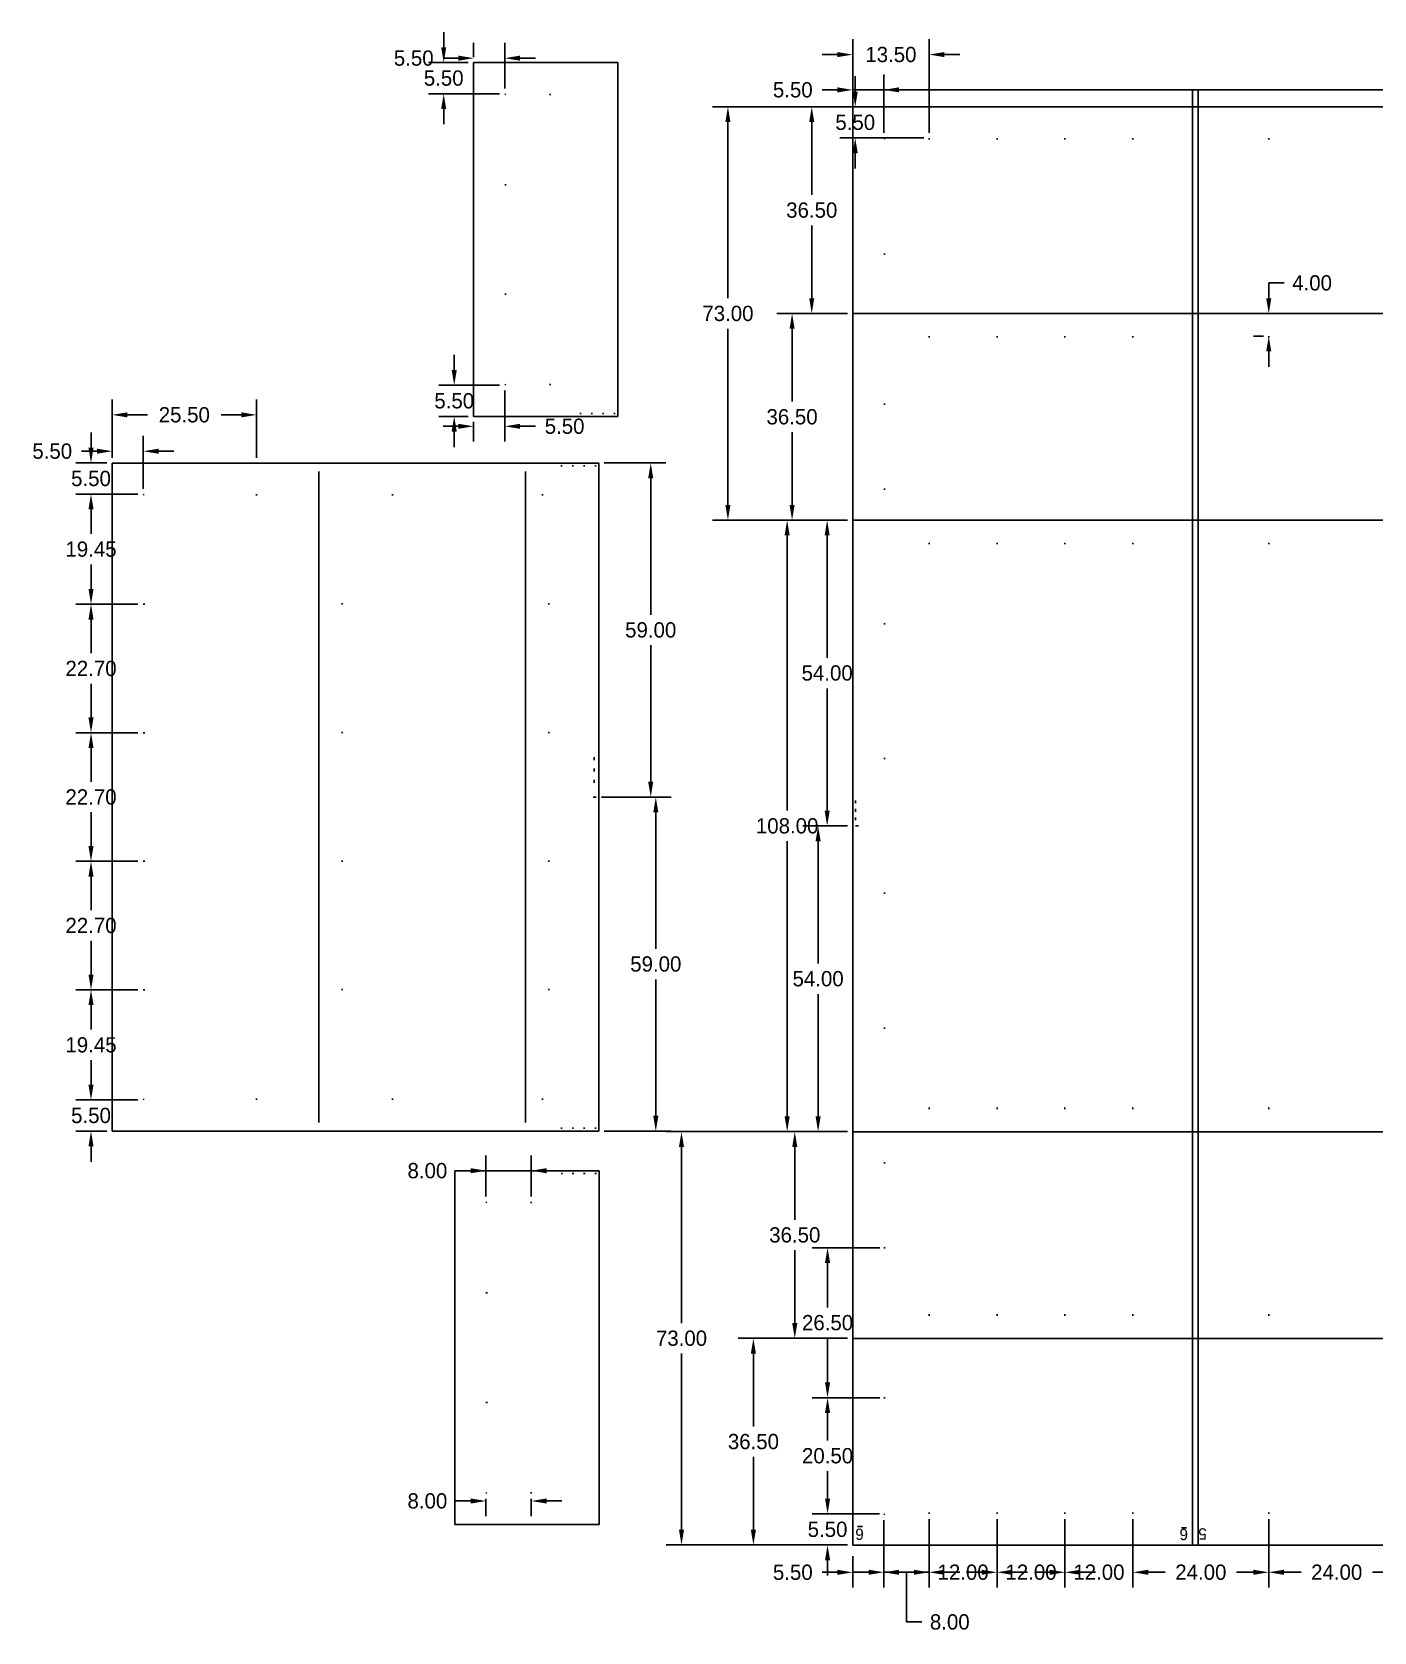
# Model space of a CAD drawing. Header units: millimetres. Extents: x 0 to 3072, y 0 to 988.
# Drawn here: x 43.2 to 280.2, y 405.2 to 687.8 of the extents above; entities that cross this region are included whole.
import ezdxf

# ---------------------------------------------------------------- set-up
doc = ezdxf.new("R2010")
doc.units = ezdxf.units.MM
for name, color, linetype in [('CUTME', 1, 'Continuous'), ('dim', 7, 'Continuous'), ('PEN1', 5, 'Continuous'), ('PEN2', 95, 'Continuous'), ('PENME', 3, 'Continuous'), ('TEXT', 7, 'Continuous')]:
    doc.layers.add(name, color=color, linetype=linetype)
doc.dimstyles.get("Standard").update_dxf_attribs({"dimtxt": 0.18, "dimasz": 0.18, "dimexe": 0.18, "dimexo": 0.0625, "dimgap": 0.09, "dimtad": 0, "dimtih": 1, "dimtoh": 1, "dimdec": 4, "dimzin": 0, "dimdsep": 46, "dimtxsty": 'Standard', "dimcen": 0.09, "dimadec": 0, "dimazin": 0, "dimtfac": 1, "dimtdec": 4, "dimtofl": 0, "dimtmove": 0, "dimatfit": 3, "dimfxl": 0, "dimtolj": 1, "dimtzin": 0, "dimarcsym": 0})

# ---------------------------------------------------------------- blocks, each defined once
blk = doc.blocks.new('*D463')
at = {"layer": 'Defpoints', "color": 0}
for p in [(193.64, 425.91), (201.64, 426.11), (193.64, 415.79)]:
    blk.add_point(p, dxfattribs=at)
at = {"layer": 'dim', "color": 0, "lineweight": -2}
for p, q in [((193.64, 424.97), (193.64, 413.09)), ((201.64, 425.17), (201.64, 413.09)), ((190.94, 415.79), (188.24, 415.79)), ((201.64, 415.79), (193.64, 415.79)), ((197.64, 415.79), (197.64, 407.01)), ((204.34, 415.79), (207.04, 415.79)), ((197.64, 407.01), (200.34, 407.01))]:
    blk.add_line(p, q, dxfattribs=at)
at = {"layer": 'dim', "color": 0}
for points in [[(190.94, 416.24), (190.94, 415.34), (193.64, 415.79)], [(204.34, 416.24), (204.34, 415.34), (201.64, 415.79)]]:
    blk.add_solid(points, dxfattribs=at)
at = {"layer": 'dim', "color": 0, "insert": (205.29, 407.01), "char_height": 2.7, "attachment_point": 5}
blk.add_mtext('\\A1;8.00', dxfattribs=at)
blk = doc.blocks.new('*D464')
at = {"layer": 'Defpoints', "color": 0}
for p in [(201.64, 426.11), (213.64, 426.11), (201.64, 415.79)]:
    blk.add_point(p, dxfattribs=at)
at = {"layer": 'dim', "color": 0, "lineweight": -2}
for p, q in [((201.64, 425.17), (201.64, 413.09)), ((213.64, 425.17), (213.64, 413.09)), ((198.94, 415.79), (196.24, 415.79)), ((216.34, 415.79), (219.04, 415.79))]:
    blk.add_line(p, q, dxfattribs=at)
at = {"layer": 'dim', "color": 0}
for points in [[(198.94, 416.24), (198.94, 415.34), (201.64, 415.79)], [(216.34, 416.24), (216.34, 415.34), (213.64, 415.79)]]:
    blk.add_solid(points, dxfattribs=at)
at = {"layer": 'dim', "color": 0, "insert": (207.64, 415.79), "char_height": 2.7, "attachment_point": 5}
blk.add_mtext('\\A1;12.00', dxfattribs=at)
blk = doc.blocks.new('*D465')
at = {"layer": 'Defpoints', "color": 0}
for p in [(213.64, 426.11), (225.64, 426.11), (213.64, 415.79)]:
    blk.add_point(p, dxfattribs=at)
at = {"layer": 'dim', "color": 0, "lineweight": -2}
for p, q in [((213.64, 425.17), (213.64, 413.09)), ((225.64, 425.17), (225.64, 413.09)), ((210.94, 415.79), (208.24, 415.79)), ((228.34, 415.79), (231.04, 415.79))]:
    blk.add_line(p, q, dxfattribs=at)
at = {"layer": 'dim', "color": 0}
for points in [[(210.94, 416.24), (210.94, 415.34), (213.64, 415.79)], [(228.34, 416.24), (228.34, 415.34), (225.64, 415.79)]]:
    blk.add_solid(points, dxfattribs=at)
at = {"layer": 'dim', "color": 0, "insert": (219.64, 415.79), "char_height": 2.7, "attachment_point": 5}
blk.add_mtext('\\A1;12.00', dxfattribs=at)
blk = doc.blocks.new('*D466')
at = {"layer": 'Defpoints', "color": 0}
for p in [(225.64, 426.11), (237.64, 426.11), (225.64, 415.79)]:
    blk.add_point(p, dxfattribs=at)
at = {"layer": 'dim', "color": 0, "lineweight": -2}
for p, q in [((225.64, 425.17), (225.64, 413.09)), ((237.64, 425.17), (237.64, 413.09)), ((222.94, 415.79), (220.24, 415.79)), ((240.34, 415.79), (243.04, 415.79))]:
    blk.add_line(p, q, dxfattribs=at)
at = {"layer": 'dim', "color": 0}
for points in [[(222.94, 416.24), (222.94, 415.34), (225.64, 415.79)], [(240.34, 416.24), (240.34, 415.34), (237.64, 415.79)]]:
    blk.add_solid(points, dxfattribs=at)
at = {"layer": 'dim', "color": 0, "insert": (231.64, 415.79), "char_height": 2.7, "attachment_point": 5}
blk.add_mtext('\\A1;12.00', dxfattribs=at)
blk = doc.blocks.new('*D467')
at = {"layer": 'Defpoints', "color": 0}
for p in [(237.64, 426.11), (261.64, 426.11), (237.64, 415.79)]:
    blk.add_point(p, dxfattribs=at)
at = {"layer": 'dim', "color": 0, "lineweight": -2}
for p, q in [((237.64, 425.17), (237.64, 413.09)), ((261.64, 425.17), (261.64, 413.09)), ((240.34, 415.79), (243.34, 415.79)), ((258.94, 415.79), (255.94, 415.79))]:
    blk.add_line(p, q, dxfattribs=at)
at = {"layer": 'dim', "color": 0}
for points in [[(240.34, 416.24), (240.34, 415.34), (237.64, 415.79)], [(258.94, 416.24), (258.94, 415.34), (261.64, 415.79)]]:
    blk.add_solid(points, dxfattribs=at)
at = {"layer": 'dim', "color": 0, "insert": (249.64, 415.79), "char_height": 2.7, "attachment_point": 5}
blk.add_mtext('\\A1;24.00', dxfattribs=at)
blk = doc.blocks.new('*D468')
at = {"layer": 'Defpoints', "color": 0}
for p in [(261.64, 426.11), (285.64, 426.11), (261.64, 415.79)]:
    blk.add_point(p, dxfattribs=at)
at = {"layer": 'dim', "color": 0, "lineweight": -2}
for p, q in [((261.64, 425.17), (261.64, 413.09)), ((285.64, 425.17), (285.64, 413.09)), ((264.34, 415.79), (267.34, 415.79)), ((282.94, 415.79), (279.94, 415.79))]:
    blk.add_line(p, q, dxfattribs=at)
at = {"layer": 'dim', "color": 0}
for points in [[(264.34, 416.24), (264.34, 415.34), (261.64, 415.79)], [(282.94, 416.24), (282.94, 415.34), (285.64, 415.79)]]:
    blk.add_solid(points, dxfattribs=at)
at = {"layer": 'dim', "color": 0, "insert": (273.64, 415.79), "char_height": 2.7, "attachment_point": 5}
blk.add_mtext('\\A1;24.00', dxfattribs=at)
blk = doc.blocks.new('*D459')
at = {"layer": 'Defpoints', "color": 0}
for p in [(82.82, 620.21), (57.32, 611.71), (82.82, 611.71)]:
    blk.add_point(p, dxfattribs=at)
at = {"layer": 'dim', "color": 0, "lineweight": -2}
for p, q in [((57.32, 612.64), (57.32, 622.91)), ((82.82, 612.64), (82.82, 622.91)), ((60.02, 620.21), (63.54, 620.21)), ((80.12, 620.21), (76.59, 620.21))]:
    blk.add_line(p, q, dxfattribs=at)
at = {"layer": 'dim', "color": 0}
for points in [[(60.02, 620.66), (60.02, 619.76), (57.32, 620.21)], [(80.12, 620.66), (80.12, 619.76), (82.82, 620.21)]]:
    blk.add_solid(points, dxfattribs=at)
at = {"layer": 'dim', "color": 0, "insert": (70.07, 620.21), "char_height": 2.7, "attachment_point": 5}
blk.add_mtext('\\A1;25.50', dxfattribs=at)
blk = doc.blocks.new('*D478')
at = {"layer": 'Defpoints', "color": 0}
for p in [(62.82, 499.21), (53.59, 493.71), (57.32, 493.71)]:
    blk.add_point(p, dxfattribs=at)
at = {"layer": 'dim', "color": 0, "lineweight": -2}
for p, q in [((53.59, 501.91), (53.59, 504.61)), ((61.88, 499.21), (50.89, 499.21)), ((56.38, 493.71), (50.89, 493.71)), ((53.59, 491.01), (53.59, 488.31))]:
    blk.add_line(p, q, dxfattribs=at)
at = {"layer": 'dim', "color": 0}
for points in [[(53.14, 501.91), (54.04, 501.91), (53.59, 499.21)], [(53.14, 491.01), (54.04, 491.01), (53.59, 493.71)]]:
    blk.add_solid(points, dxfattribs=at)
at = {"layer": 'dim', "color": 0, "insert": (53.59, 496.46), "char_height": 2.7, "attachment_point": 5}
blk.add_mtext('\\A1;5.50', dxfattribs=at)
blk = doc.blocks.new('*D479')
at = {"layer": 'Defpoints', "color": 0}
for p in [(62.82, 518.66), (53.59, 499.21), (62.82, 499.21)]:
    blk.add_point(p, dxfattribs=at)
at = {"layer": 'dim', "color": 0, "lineweight": -2}
for p, q in [((61.88, 518.66), (50.89, 518.66)), ((53.59, 515.96), (53.59, 511.63)), ((53.59, 501.91), (53.59, 506.23)), ((61.88, 499.21), (50.89, 499.21))]:
    blk.add_line(p, q, dxfattribs=at)
at = {"layer": 'dim', "color": 0}
for points in [[(53.14, 515.96), (54.04, 515.96), (53.59, 518.66)], [(53.14, 501.91), (54.04, 501.91), (53.59, 499.21)]]:
    blk.add_solid(points, dxfattribs=at)
at = {"layer": 'dim', "color": 0, "insert": (53.59, 508.93), "char_height": 2.7, "attachment_point": 5}
blk.add_mtext('\\A1;19.45', dxfattribs=at)
blk = doc.blocks.new('*D480')
at = {"layer": 'Defpoints', "color": 0}
for p in [(62.82, 541.36), (53.59, 518.66), (62.82, 518.66)]:
    blk.add_point(p, dxfattribs=at)
at = {"layer": 'dim', "color": 0, "lineweight": -2}
for p, q in [((61.88, 541.36), (50.89, 541.36)), ((53.59, 538.66), (53.59, 532.71)), ((53.59, 521.36), (53.59, 527.31)), ((61.88, 518.66), (50.89, 518.66))]:
    blk.add_line(p, q, dxfattribs=at)
at = {"layer": 'dim', "color": 0}
for points in [[(53.14, 538.66), (54.04, 538.66), (53.59, 541.36)], [(53.14, 521.36), (54.04, 521.36), (53.59, 518.66)]]:
    blk.add_solid(points, dxfattribs=at)
at = {"layer": 'dim', "color": 0, "insert": (53.59, 530.01), "char_height": 2.7, "attachment_point": 5}
blk.add_mtext('\\A1;22.70', dxfattribs=at)
blk = doc.blocks.new('*D481')
at = {"layer": 'Defpoints', "color": 0}
for p in [(62.82, 564.06), (53.59, 541.36), (62.82, 541.36)]:
    blk.add_point(p, dxfattribs=at)
at = {"layer": 'dim', "color": 0, "lineweight": -2}
for p, q in [((61.88, 564.06), (50.89, 564.06)), ((53.59, 561.36), (53.59, 555.41)), ((53.59, 544.06), (53.59, 550.01)), ((61.88, 541.36), (50.89, 541.36))]:
    blk.add_line(p, q, dxfattribs=at)
at = {"layer": 'dim', "color": 0}
for points in [[(53.14, 561.36), (54.04, 561.36), (53.59, 564.06)], [(53.14, 544.06), (54.04, 544.06), (53.59, 541.36)]]:
    blk.add_solid(points, dxfattribs=at)
at = {"layer": 'dim', "color": 0, "insert": (53.59, 552.71), "char_height": 2.7, "attachment_point": 5}
blk.add_mtext('\\A1;22.70', dxfattribs=at)
blk = doc.blocks.new('*D482')
at = {"layer": 'Defpoints', "color": 0}
for p in [(62.82, 586.76), (53.59, 564.06), (62.82, 564.06)]:
    blk.add_point(p, dxfattribs=at)
at = {"layer": 'dim', "color": 0, "lineweight": -2}
for p, q in [((61.88, 586.76), (50.89, 586.76)), ((53.59, 584.06), (53.59, 578.11)), ((53.59, 566.76), (53.59, 572.71)), ((61.88, 564.06), (50.89, 564.06))]:
    blk.add_line(p, q, dxfattribs=at)
at = {"layer": 'dim', "color": 0}
for points in [[(53.14, 584.06), (54.04, 584.06), (53.59, 586.76)], [(53.14, 566.76), (54.04, 566.76), (53.59, 564.06)]]:
    blk.add_solid(points, dxfattribs=at)
at = {"layer": 'dim', "color": 0, "insert": (53.59, 575.41), "char_height": 2.7, "attachment_point": 5}
blk.add_mtext('\\A1;22.70', dxfattribs=at)
blk = doc.blocks.new('*D483')
at = {"layer": 'Defpoints', "color": 0}
for p in [(62.82, 606.21), (53.59, 586.76), (62.82, 586.76)]:
    blk.add_point(p, dxfattribs=at)
at = {"layer": 'dim', "color": 0, "lineweight": -2}
for p, q in [((61.88, 606.21), (50.89, 606.21)), ((53.59, 603.51), (53.59, 599.18)), ((53.59, 589.46), (53.59, 593.78)), ((61.88, 586.76), (50.89, 586.76))]:
    blk.add_line(p, q, dxfattribs=at)
at = {"layer": 'dim', "color": 0}
for points in [[(53.14, 603.51), (54.04, 603.51), (53.59, 606.21)], [(53.14, 589.46), (54.04, 589.46), (53.59, 586.76)]]:
    blk.add_solid(points, dxfattribs=at)
at = {"layer": 'dim', "color": 0, "insert": (53.59, 596.48), "char_height": 2.7, "attachment_point": 5}
blk.add_mtext('\\A1;19.45', dxfattribs=at)
blk = doc.blocks.new('*D484')
at = {"layer": 'Defpoints', "color": 0}
for p in [(53.59, 611.71), (57.32, 611.71), (62.82, 606.21)]:
    blk.add_point(p, dxfattribs=at)
at = {"layer": 'dim', "color": 0, "lineweight": -2}
for p, q in [((53.59, 614.41), (53.59, 617.11)), ((56.38, 611.71), (50.89, 611.71)), ((61.88, 606.21), (50.89, 606.21)), ((53.59, 603.51), (53.59, 600.81))]:
    blk.add_line(p, q, dxfattribs=at)
at = {"layer": 'dim', "color": 0}
for points in [[(53.14, 614.41), (54.04, 614.41), (53.59, 611.71)], [(53.14, 603.51), (54.04, 603.51), (53.59, 606.21)]]:
    blk.add_solid(points, dxfattribs=at)
at = {"layer": 'dim', "color": 0, "insert": (53.59, 608.96), "char_height": 2.7, "attachment_point": 5}
blk.add_mtext('\\A1;5.50', dxfattribs=at)
blk = doc.blocks.new('*D485')
at = {"layer": 'Defpoints', "color": 0}
for p in [(62.82, 613.79), (57.32, 611.71), (62.82, 606.21)]:
    blk.add_point(p, dxfattribs=at)
at = {"layer": 'dim', "color": 0, "lineweight": -2}
for p, q in [((57.32, 612.64), (57.32, 616.49)), ((62.82, 607.15), (62.82, 616.49)), ((54.62, 613.79), (51.92, 613.79)), ((65.52, 613.79), (68.22, 613.79))]:
    blk.add_line(p, q, dxfattribs=at)
at = {"layer": 'dim', "color": 0}
for points in [[(54.62, 614.24), (54.62, 613.34), (57.32, 613.79)], [(65.52, 614.24), (65.52, 613.34), (62.82, 613.79)]]:
    blk.add_solid(points, dxfattribs=at)
at = {"layer": 'dim', "color": 0, "insert": (46.74, 613.79), "char_height": 2.7, "attachment_point": 5}
blk.add_mtext('\\A1;5.50', dxfattribs=at)
blk = doc.blocks.new('*D486')
at = {"layer": 'Defpoints', "color": 0}
for p in [(193.64, 425.91), (188.14, 419.58), (188.14, 415.78)]:
    blk.add_point(p, dxfattribs=at)
at = {"layer": 'dim', "color": 0, "lineweight": -2}
for p, q in [((193.64, 424.97), (193.64, 413.08)), ((188.14, 418.64), (188.14, 413.08)), ((185.44, 415.78), (182.74, 415.78)), ((196.34, 415.78), (199.04, 415.78))]:
    blk.add_line(p, q, dxfattribs=at)
at = {"layer": 'dim', "color": 0}
for points in [[(185.44, 416.23), (185.44, 415.33), (188.14, 415.78)], [(196.34, 416.23), (196.34, 415.33), (193.64, 415.78)]]:
    blk.add_solid(points, dxfattribs=at)
at = {"layer": 'dim', "color": 0, "insert": (177.56, 415.78), "char_height": 2.7, "attachment_point": 5}
blk.add_mtext('\\A1;5.50', dxfattribs=at)
blk = doc.blocks.new('*D487')
at = {"layer": 'Defpoints', "color": 0}
for p in [(193.84, 426.11), (183.7, 420.61), (188.14, 420.61)]:
    blk.add_point(p, dxfattribs=at)
at = {"layer": 'dim', "color": 0, "lineweight": -2}
for p, q in [((183.7, 428.81), (183.7, 431.51)), ((192.9, 426.11), (181, 426.11)), ((187.2, 420.61), (181, 420.61)), ((183.7, 417.91), (183.7, 415.21))]:
    blk.add_line(p, q, dxfattribs=at)
at = {"layer": 'dim', "color": 0}
for points in [[(183.25, 428.81), (184.15, 428.81), (183.7, 426.11)], [(183.25, 417.91), (184.15, 417.91), (183.7, 420.61)]]:
    blk.add_solid(points, dxfattribs=at)
at = {"layer": 'dim', "color": 0, "insert": (183.7, 423.36), "char_height": 2.7, "attachment_point": 5}
blk.add_mtext('\\A1;5.50', dxfattribs=at)
blk = doc.blocks.new('*D488')
at = {"layer": 'Defpoints', "color": 0}
for p in [(193.89, 446.61), (183.7, 426.11), (193.84, 426.11)]:
    blk.add_point(p, dxfattribs=at)
at = {"layer": 'dim', "color": 0, "lineweight": -2}
for p, q in [((192.95, 446.61), (181, 446.61)), ((183.7, 443.91), (183.7, 439.06)), ((183.7, 428.81), (183.7, 433.66)), ((192.9, 426.11), (181, 426.11))]:
    blk.add_line(p, q, dxfattribs=at)
at = {"layer": 'dim', "color": 0}
for points in [[(183.25, 443.91), (184.15, 443.91), (183.7, 446.61)], [(183.25, 428.81), (184.15, 428.81), (183.7, 426.11)]]:
    blk.add_solid(points, dxfattribs=at)
at = {"layer": 'dim', "color": 0, "insert": (183.7, 436.36), "char_height": 2.7, "attachment_point": 5}
blk.add_mtext('\\A1;20.50', dxfattribs=at)
blk = doc.blocks.new('*D489')
at = {"layer": 'Defpoints', "color": 0}
for p in [(193.89, 473.11), (183.7, 446.61), (193.89, 446.61)]:
    blk.add_point(p, dxfattribs=at)
at = {"layer": 'dim', "color": 0, "lineweight": -2}
for p, q in [((192.95, 473.11), (181, 473.11)), ((183.7, 470.41), (183.7, 462.56)), ((183.7, 449.31), (183.7, 457.16)), ((192.95, 446.61), (181, 446.61))]:
    blk.add_line(p, q, dxfattribs=at)
at = {"layer": 'dim', "color": 0}
for points in [[(183.25, 470.41), (184.15, 470.41), (183.7, 473.11)], [(183.25, 449.31), (184.15, 449.31), (183.7, 446.61)]]:
    blk.add_solid(points, dxfattribs=at)
at = {"layer": 'dim', "color": 0, "insert": (183.7, 459.86), "char_height": 2.7, "attachment_point": 5}
blk.add_mtext('\\A1;26.50', dxfattribs=at)
blk = doc.blocks.new('*D490')
at = {"layer": 'Defpoints', "color": 0}
for p in [(188.14, 638.11), (177.43, 601.61), (188.14, 601.61)]:
    blk.add_point(p, dxfattribs=at)
at = {"layer": 'dim', "color": 0, "lineweight": -2}
for p, q in [((187.2, 638.11), (174.73, 638.11)), ((177.43, 635.41), (177.43, 622.56)), ((177.43, 604.31), (177.43, 617.16)), ((187.2, 601.61), (174.73, 601.61))]:
    blk.add_line(p, q, dxfattribs=at)
at = {"layer": 'dim', "color": 0}
for points in [[(176.98, 635.41), (177.88, 635.41), (177.43, 638.11)], [(176.98, 604.31), (177.88, 604.31), (177.43, 601.61)]]:
    blk.add_solid(points, dxfattribs=at)
at = {"layer": 'dim', "color": 0, "insert": (177.43, 619.86), "char_height": 2.7, "attachment_point": 5}
blk.add_mtext('\\A1;36.50', dxfattribs=at)
blk = doc.blocks.new('*D491')
at = {"layer": 'Defpoints', "color": 0}
for p in [(188.14, 601.61), (176.56, 493.61), (188.14, 493.61)]:
    blk.add_point(p, dxfattribs=at)
at = {"layer": 'dim', "color": 0, "lineweight": -2}
for p, q in [((187.2, 601.61), (173.86, 601.61)), ((176.56, 598.91), (176.56, 550.31)), ((176.56, 496.31), (176.56, 544.91)), ((187.2, 493.61), (173.86, 493.61))]:
    blk.add_line(p, q, dxfattribs=at)
at = {"layer": 'dim', "color": 0}
for points in [[(176.11, 598.91), (177.01, 598.91), (176.56, 601.61)], [(176.11, 496.31), (177.01, 496.31), (176.56, 493.61)]]:
    blk.add_solid(points, dxfattribs=at)
at = {"layer": 'dim', "color": 0, "insert": (176.56, 547.61), "char_height": 2.7, "attachment_point": 5}
blk.add_mtext('\\A1;108.00', dxfattribs=at)
blk = doc.blocks.new('*D492')
at = {"layer": 'Defpoints', "color": 0}
for p in [(188.14, 493.61), (177.91, 457.11), (188.14, 457.11)]:
    blk.add_point(p, dxfattribs=at)
at = {"layer": 'dim', "color": 0, "lineweight": -2}
for p, q in [((187.2, 493.61), (175.21, 493.61)), ((177.91, 490.91), (177.91, 478.06)), ((177.91, 459.81), (177.91, 472.66)), ((187.2, 457.11), (175.21, 457.11))]:
    blk.add_line(p, q, dxfattribs=at)
at = {"layer": 'dim', "color": 0}
for points in [[(177.46, 490.91), (178.36, 490.91), (177.91, 493.61)], [(177.46, 459.81), (178.36, 459.81), (177.91, 457.11)]]:
    blk.add_solid(points, dxfattribs=at)
at = {"layer": 'dim', "color": 0, "insert": (177.91, 475.36), "char_height": 2.7, "attachment_point": 5}
blk.add_mtext('\\A1;36.50', dxfattribs=at)
blk = doc.blocks.new('*D493')
at = {"layer": 'Defpoints', "color": 0}
for p in [(180.91, 674.61), (188.14, 674.61), (188.14, 638.11)]:
    blk.add_point(p, dxfattribs=at)
at = {"layer": 'dim', "color": 0, "lineweight": -2}
for p, q in [((187.2, 674.61), (178.21, 674.61)), ((180.91, 671.91), (180.91, 659.06)), ((180.91, 640.81), (180.91, 653.66)), ((187.2, 638.11), (178.21, 638.11))]:
    blk.add_line(p, q, dxfattribs=at)
at = {"layer": 'dim', "color": 0}
for points in [[(180.46, 671.91), (181.36, 671.91), (180.91, 674.61)], [(180.46, 640.81), (181.36, 640.81), (180.91, 638.11)]]:
    blk.add_solid(points, dxfattribs=at)
at = {"layer": 'dim', "color": 0, "insert": (180.91, 656.36), "char_height": 2.7, "attachment_point": 5}
blk.add_mtext('\\A1;36.50', dxfattribs=at)
blk = doc.blocks.new('*D494')
at = {"layer": 'Defpoints', "color": 0}
for p in [(170.6, 457.11), (187.2, 457.11), (188.14, 420.61)]:
    blk.add_point(p, dxfattribs=at)
at = {"layer": 'dim', "color": 0, "lineweight": -2}
for p, q in [((186.26, 457.11), (167.9, 457.11)), ((170.6, 454.41), (170.6, 441.56)), ((170.6, 423.31), (170.6, 436.16)), ((187.2, 420.61), (167.9, 420.61))]:
    blk.add_line(p, q, dxfattribs=at)
at = {"layer": 'dim', "color": 0}
for points in [[(170.15, 454.41), (171.05, 454.41), (170.6, 457.11)], [(170.15, 423.31), (171.05, 423.31), (170.6, 420.61)]]:
    blk.add_solid(points, dxfattribs=at)
at = {"layer": 'dim', "color": 0, "insert": (170.6, 438.86), "char_height": 2.7, "attachment_point": 5}
blk.add_mtext('\\A1;36.50', dxfattribs=at)
blk = doc.blocks.new('*D495')
at = {"layer": 'Defpoints', "color": 0}
for p in [(166.1, 674.61), (188.14, 674.61), (188.14, 601.61)]:
    blk.add_point(p, dxfattribs=at)
at = {"layer": 'dim', "color": 0, "lineweight": -2}
for p, q in [((187.2, 674.61), (163.4, 674.61)), ((166.1, 671.91), (166.1, 640.81)), ((166.1, 604.31), (166.1, 635.41)), ((187.2, 601.61), (163.4, 601.61))]:
    blk.add_line(p, q, dxfattribs=at)
at = {"layer": 'dim', "color": 0}
for points in [[(165.65, 671.91), (166.55, 671.91), (166.1, 674.61)], [(165.65, 604.31), (166.55, 604.31), (166.1, 601.61)]]:
    blk.add_solid(points, dxfattribs=at)
at = {"layer": 'dim', "color": 0, "insert": (166.1, 638.11), "char_height": 2.7, "attachment_point": 5}
blk.add_mtext('\\A1;73.00', dxfattribs=at)
blk = doc.blocks.new('*D460')
at = {"layer": 'Defpoints', "color": 0}
for p in [(188.14, 493.61), (157.9, 420.61), (187.2, 420.61)]:
    blk.add_point(p, dxfattribs=at)
at = {"layer": 'dim', "color": 0, "lineweight": -2}
for p, q in [((187.2, 493.61), (155.2, 493.61)), ((157.9, 490.91), (157.9, 459.81)), ((157.9, 423.31), (157.9, 454.41)), ((186.26, 420.61), (155.2, 420.61))]:
    blk.add_line(p, q, dxfattribs=at)
at = {"layer": 'dim', "color": 0}
for points in [[(157.45, 490.91), (158.35, 490.91), (157.9, 493.61)], [(157.45, 423.31), (158.35, 423.31), (157.9, 420.61)]]:
    blk.add_solid(points, dxfattribs=at)
at = {"layer": 'dim', "color": 0, "insert": (157.9, 457.11), "char_height": 2.7, "attachment_point": 5}
blk.add_mtext('\\A1;73.00', dxfattribs=at)
blk = doc.blocks.new('*D496')
at = {"layer": 'Defpoints', "color": 0}
for p in [(188.14, 677.61), (188.14, 669.11), (193.64, 669.11)]:
    blk.add_point(p, dxfattribs=at)
at = {"layer": 'dim', "color": 0, "lineweight": -2}
for p, q in [((188.14, 670.04), (188.14, 680.31)), ((193.64, 670.04), (193.64, 680.31)), ((185.44, 677.61), (182.74, 677.61)), ((196.34, 677.61), (199.04, 677.61))]:
    blk.add_line(p, q, dxfattribs=at)
at = {"layer": 'dim', "color": 0}
for points in [[(185.44, 678.06), (185.44, 677.16), (188.14, 677.61)], [(196.34, 678.06), (196.34, 677.16), (193.64, 677.61)]]:
    blk.add_solid(points, dxfattribs=at)
at = {"layer": 'dim', "color": 0, "insert": (177.56, 677.61), "char_height": 2.7, "attachment_point": 5}
blk.add_mtext('\\A1;5.50', dxfattribs=at)
blk = doc.blocks.new('*D497')
at = {"layer": 'Defpoints', "color": 0}
for p in [(183.63, 601.61), (188.14, 601.61), (188.14, 547.61)]:
    blk.add_point(p, dxfattribs=at)
at = {"layer": 'dim', "color": 0, "lineweight": -2}
for p, q in [((187.2, 601.61), (180.93, 601.61)), ((183.63, 598.91), (183.63, 577.31)), ((183.63, 550.31), (183.63, 571.91)), ((187.2, 547.61), (180.93, 547.61))]:
    blk.add_line(p, q, dxfattribs=at)
at = {"layer": 'dim', "color": 0}
for points in [[(183.18, 598.91), (184.08, 598.91), (183.63, 601.61)], [(183.18, 550.31), (184.08, 550.31), (183.63, 547.61)]]:
    blk.add_solid(points, dxfattribs=at)
at = {"layer": 'dim', "color": 0, "insert": (183.63, 574.61), "char_height": 2.7, "attachment_point": 5}
blk.add_mtext('\\A1;54.00', dxfattribs=at)
blk = doc.blocks.new('*D498')
at = {"layer": 'Defpoints', "color": 0}
for p in [(188.14, 547.61), (182.03, 493.61), (188.14, 493.61)]:
    blk.add_point(p, dxfattribs=at)
at = {"layer": 'dim', "color": 0, "lineweight": -2}
for p, q in [((187.2, 547.61), (179.33, 547.61)), ((182.03, 544.91), (182.03, 523.31)), ((182.03, 496.31), (182.03, 517.91)), ((187.2, 493.61), (179.33, 493.61))]:
    blk.add_line(p, q, dxfattribs=at)
at = {"layer": 'dim', "color": 0}
for points in [[(181.58, 544.91), (182.48, 544.91), (182.03, 547.61)], [(181.58, 496.31), (182.48, 496.31), (182.03, 493.61)]]:
    blk.add_solid(points, dxfattribs=at)
at = {"layer": 'dim', "color": 0, "insert": (182.03, 520.61), "char_height": 2.7, "attachment_point": 5}
blk.add_mtext('\\A1;54.00', dxfattribs=at)
blk = doc.blocks.new('*D499')
at = {"layer": 'Defpoints', "color": 0}
for p in [(143.32, 611.71), (152.46, 611.71), (142.82, 552.71)]:
    blk.add_point(p, dxfattribs=at)
at = {"layer": 'dim', "color": 0, "lineweight": -2}
for p, q in [((144.26, 611.71), (155.16, 611.71)), ((152.46, 609.01), (152.46, 584.91)), ((152.46, 555.41), (152.46, 579.51)), ((143.76, 552.71), (155.16, 552.71))]:
    blk.add_line(p, q, dxfattribs=at)
at = {"layer": 'dim', "color": 0}
for points in [[(152.01, 609.01), (152.91, 609.01), (152.46, 611.71)], [(152.01, 555.41), (152.91, 555.41), (152.46, 552.71)]]:
    blk.add_solid(points, dxfattribs=at)
at = {"layer": 'dim', "color": 0, "insert": (152.46, 582.21), "char_height": 2.7, "attachment_point": 5}
blk.add_mtext('\\A1;59.00', dxfattribs=at)
blk = doc.blocks.new('*D500')
at = {"layer": 'Defpoints', "color": 0}
for p in [(142.82, 552.71), (143.32, 493.71), (153.36, 493.71)]:
    blk.add_point(p, dxfattribs=at)
at = {"layer": 'dim', "color": 0, "lineweight": -2}
for p, q in [((143.76, 552.71), (156.06, 552.71)), ((153.36, 550.01), (153.36, 525.91)), ((153.36, 496.41), (153.36, 520.51)), ((144.26, 493.71), (156.06, 493.71))]:
    blk.add_line(p, q, dxfattribs=at)
at = {"layer": 'dim', "color": 0}
for points in [[(152.91, 550.01), (153.81, 550.01), (153.36, 552.71)], [(152.91, 496.41), (153.81, 496.41), (153.36, 493.71)]]:
    blk.add_solid(points, dxfattribs=at)
at = {"layer": 'dim', "color": 0, "insert": (153.36, 523.21), "char_height": 2.7, "attachment_point": 5}
blk.add_mtext('\\A1;59.00', dxfattribs=at)
blk = doc.blocks.new('*D501')
at = {"layer": 'Defpoints', "color": 0}
for p in [(188.59, 674.61), (201.64, 674.61), (201.64, 669.11)]:
    blk.add_point(p, dxfattribs=at)
at = {"layer": 'dim', "color": 0, "lineweight": -2}
for p, q in [((188.59, 677.31), (188.59, 680.01)), ((200.7, 674.61), (185.89, 674.61)), ((200.7, 669.11), (185.89, 669.11)), ((188.59, 666.41), (188.59, 663.71))]:
    blk.add_line(p, q, dxfattribs=at)
at = {"layer": 'dim', "color": 0}
for points in [[(188.14, 677.31), (189.04, 677.31), (188.59, 674.61)], [(188.14, 666.41), (189.04, 666.41), (188.59, 669.11)]]:
    blk.add_solid(points, dxfattribs=at)
at = {"layer": 'dim', "color": 0, "insert": (188.59, 671.86), "char_height": 2.7, "attachment_point": 5}
blk.add_mtext('\\A1;5.50', dxfattribs=at)
blk = doc.blocks.new('*D502')
at = {"layer": 'Defpoints', "color": 0}
for p in [(261.64, 638.11), (261.64, 638.11), (261.64, 634.11)]:
    blk.add_point(p, dxfattribs=at)
at = {"layer": 'dim', "color": 0, "lineweight": -2}
for p, q in [((261.64, 640.81), (261.64, 643.51)), ((261.64, 643.51), (264.34, 643.51)), ((260.7, 638.11), (258.94, 638.11)), ((260.7, 634.11), (258.94, 634.11)), ((261.64, 631.41), (261.64, 628.71))]:
    blk.add_line(p, q, dxfattribs=at)
at = {"layer": 'dim', "color": 0}
for points in [[(261.19, 640.81), (262.09, 640.81), (261.64, 638.11)], [(261.19, 631.41), (262.09, 631.41), (261.64, 634.11)]]:
    blk.add_solid(points, dxfattribs=at)
at = {"layer": 'dim', "color": 0, "insert": (269.29, 643.51), "char_height": 2.7, "attachment_point": 5}
blk.add_mtext('\\A1;4.00', dxfattribs=at)
blk = doc.blocks.new('*D504')
at = {"layer": 'Defpoints', "color": 0}
for p in [(201.64, 683.84), (188.14, 674.61), (201.64, 669.11)]:
    blk.add_point(p, dxfattribs=at)
at = {"layer": 'dim', "color": 0, "lineweight": -2}
for p, q in [((188.14, 675.54), (188.14, 686.54)), ((201.64, 670.04), (201.64, 686.54)), ((185.44, 683.84), (182.74, 683.84)), ((204.34, 683.84), (207.04, 683.84))]:
    blk.add_line(p, q, dxfattribs=at)
at = {"layer": 'dim', "color": 0}
for points in [[(185.44, 684.29), (185.44, 683.39), (188.14, 683.84)], [(204.34, 684.29), (204.34, 683.39), (201.64, 683.84)]]:
    blk.add_solid(points, dxfattribs=at)
at = {"layer": 'dim', "color": 0, "insert": (194.89, 683.84), "char_height": 2.7, "attachment_point": 5}
blk.add_mtext('\\A1;13.50', dxfattribs=at)
blk = doc.blocks.new('*D506')
at = {"layer": 'Defpoints', "color": 0}
for p in [(121.18, 683.21), (121.18, 682.43), (126.68, 676.93)]:
    blk.add_point(p, dxfattribs=at)
at = {"layer": 'dim', "color": 0, "lineweight": -2}
for p, q in [((121.18, 683.37), (121.18, 685.91)), ((126.68, 677.87), (126.68, 685.91)), ((118.48, 683.21), (115.78, 683.21)), ((129.38, 683.21), (132.08, 683.21))]:
    blk.add_line(p, q, dxfattribs=at)
at = {"layer": 'dim', "color": 0}
for points in [[(118.48, 683.66), (118.48, 682.76), (121.18, 683.21)], [(129.38, 683.66), (129.38, 682.76), (126.68, 683.21)]]:
    blk.add_solid(points, dxfattribs=at)
at = {"layer": 'dim', "color": 0, "insert": (110.6, 683.21), "char_height": 2.7, "attachment_point": 5}
blk.add_mtext('\\A1;5.50', dxfattribs=at)
blk = doc.blocks.new('*D507')
at = {"layer": 'Defpoints', "color": 0}
for p in [(115.89, 682.43), (121.18, 682.43), (126.68, 676.93)]:
    blk.add_point(p, dxfattribs=at)
at = {"layer": 'dim', "color": 0, "lineweight": -2}
for p, q in [((115.89, 685.13), (115.89, 687.83)), ((120.24, 682.43), (113.19, 682.43)), ((125.74, 676.93), (113.19, 676.93)), ((115.89, 674.23), (115.89, 671.53))]:
    blk.add_line(p, q, dxfattribs=at)
at = {"layer": 'dim', "color": 0}
for points in [[(115.44, 685.13), (116.34, 685.13), (115.89, 682.43)], [(115.44, 674.23), (116.34, 674.23), (115.89, 676.93)]]:
    blk.add_solid(points, dxfattribs=at)
at = {"layer": 'dim', "color": 0, "insert": (115.89, 679.68), "char_height": 2.7, "attachment_point": 5}
blk.add_mtext('\\A1;5.50', dxfattribs=at)
blk = doc.blocks.new('*D508')
at = {"layer": 'Defpoints', "color": 0}
for p in [(126.68, 625.43), (121.18, 619.93), (126.68, 618.19)]:
    blk.add_point(p, dxfattribs=at)
at = {"layer": 'dim', "color": 0, "lineweight": -2}
for p, q in [((126.68, 624.49), (126.68, 615.49)), ((121.18, 618.99), (121.18, 615.49)), ((118.48, 618.19), (115.78, 618.19)), ((129.38, 618.19), (132.08, 618.19))]:
    blk.add_line(p, q, dxfattribs=at)
at = {"layer": 'dim', "color": 0}
for points in [[(118.48, 618.64), (118.48, 617.74), (121.18, 618.19)], [(129.38, 618.64), (129.38, 617.74), (126.68, 618.19)]]:
    blk.add_solid(points, dxfattribs=at)
at = {"layer": 'dim', "color": 0, "insert": (137.25, 618.19), "char_height": 2.7, "attachment_point": 5}
blk.add_mtext('\\A1;5.50', dxfattribs=at)
blk = doc.blocks.new('*D509')
at = {"layer": 'Defpoints', "color": 0}
for p in [(117.75, 625.43), (126.68, 625.43), (121.18, 619.93)]:
    blk.add_point(p, dxfattribs=at)
at = {"layer": 'dim', "color": 0, "lineweight": -2}
for p, q in [((117.75, 628.13), (117.75, 630.83)), ((125.74, 625.43), (115.05, 625.43)), ((120.24, 619.93), (115.05, 619.93)), ((117.75, 617.23), (117.75, 614.53))]:
    blk.add_line(p, q, dxfattribs=at)
at = {"layer": 'dim', "color": 0}
for points in [[(117.3, 628.13), (118.2, 628.13), (117.75, 625.43)], [(117.3, 617.23), (118.2, 617.23), (117.75, 619.93)]]:
    blk.add_solid(points, dxfattribs=at)
at = {"layer": 'dim', "color": 0, "insert": (117.75, 622.68), "char_height": 2.7, "attachment_point": 5}
blk.add_mtext('\\A1;5.50', dxfattribs=at)
blk = doc.blocks.new('*D461')
at = {"layer": 'Defpoints', "color": 0}
for p in [(123.36, 429.71), (131.36, 429.71), (123.36, 428.38)]:
    blk.add_point(p, dxfattribs=at)
at = {"layer": 'dim', "color": 0, "lineweight": -2}
for p, q in [((120.66, 428.38), (117.96, 428.38)), ((123.36, 428.77), (123.36, 425.68)), ((131.36, 428.77), (131.36, 425.68)), ((134.06, 428.38), (136.76, 428.38))]:
    blk.add_line(p, q, dxfattribs=at)
at = {"layer": 'dim', "color": 0}
for points in [[(120.66, 428.83), (120.66, 427.93), (123.36, 428.38)], [(134.06, 428.83), (134.06, 427.93), (131.36, 428.38)]]:
    blk.add_solid(points, dxfattribs=at)
at = {"layer": 'dim', "color": 0, "insert": (113.01, 428.38), "char_height": 2.7, "attachment_point": 5}
blk.add_mtext('\\A1;8.00', dxfattribs=at)
blk = doc.blocks.new('*D462')
at = {"layer": 'Defpoints', "color": 0}
for p in [(123.36, 486.71), (123.36, 481.21), (131.36, 481.21)]:
    blk.add_point(p, dxfattribs=at)
at = {"layer": 'dim', "color": 0, "lineweight": -2}
for p, q in [((123.36, 482.14), (123.36, 489.41)), ((131.36, 482.14), (131.36, 489.41)), ((120.66, 486.71), (117.96, 486.71)), ((134.06, 486.71), (136.76, 486.71))]:
    blk.add_line(p, q, dxfattribs=at)
at = {"layer": 'dim', "color": 0}
for points in [[(120.66, 487.16), (120.66, 486.26), (123.36, 486.71)], [(134.06, 487.16), (134.06, 486.26), (131.36, 486.71)]]:
    blk.add_solid(points, dxfattribs=at)
at = {"layer": 'dim', "color": 0, "insert": (113.01, 486.71), "char_height": 2.7, "attachment_point": 5}
blk.add_mtext('\\A1;8.00', dxfattribs=at)

msp = doc.modelspace()

# ---------------------------------------------------------------- linework, layer by layer
at = {"layer": 'CUTME'}
for p, q in [((146.679, 682.431), (121.179, 682.431)), ((121.179, 682.431), (121.179, 619.931)), ((146.679, 682.431), (146.679, 619.931)), ((146.679, 619.931), (121.179, 619.931)), ((118.318, 611.706), (57.318, 611.706)), ((57.318, 611.706), (57.318, 493.707)), ((143.318, 611.706), (117.318, 611.706)), ((143.318, 611.706), (143.318, 493.707)), ((118.318, 493.707), (57.318, 493.707)), ((143.318, 493.707), (117.318, 493.707)), ((143.363, 486.705), (117.863, 486.705)), ((117.863, 486.705), (117.863, 424.205)), ((143.363, 486.705), (143.363, 424.205)), ((143.363, 424.205), (117.863, 424.205))]:
    msp.add_line(p, q, dxfattribs=at)
at = {"layer": 'CUTME', "ltscale": 22}
for p, q in [((188.14, 677.607), (188.14, 420.607)), ((188.14, 677.607), (249.14, 677.607)), ((248.14, 677.607), (248.14, 420.607)), ((248.14, 677.607), (309.14, 677.607)), ((249.14, 677.607), (249.14, 420.607)), ((188.14, 420.607), (249.14, 420.607)), ((248.14, 420.607), (309.14, 420.607))]:
    msp.add_line(p, q, dxfattribs=at)
at = {"layer": 'PEN1', "ltscale": 22}
for p, q in [((188.14, 674.607), (249.14, 674.607)), ((248.14, 674.607), (309.14, 674.607))]:
    msp.add_line(p, q, dxfattribs=at)
at = {"layer": 'PEN2', "ltscale": 22}
for p, q in [((188.14, 638.107), (249.14, 638.107)), ((248.14, 638.107), (309.14, 638.107)), ((188.14, 601.607), (249.14, 601.607)), ((248.14, 601.607), (309.14, 601.607)), ((188.14, 493.607), (249.14, 493.607)), ((248.14, 493.607), (309.14, 493.607)), ((188.14, 457.107), (249.14, 457.107)), ((248.14, 457.107), (309.14, 457.107))]:
    msp.add_line(p, q, dxfattribs=at)
at = {"layer": 'PEN2'}
for p, q in [((93.818, 495.207), (93.818, 610.207)), ((130.318, 495.207), (130.318, 610.207))]:
    msp.add_line(p, q, dxfattribs=at)
at = {"layer": 'PENME'}
for p, q in [((126.679, 676.931), (126.856, 676.754)), ((134.679, 676.931), (134.679, 676.681)), ((126.679, 660.848), (126.929, 660.848)), ((126.679, 641.514), (126.929, 641.514)), ((126.679, 625.431), (126.856, 625.608)), ((134.679, 625.431), (134.679, 625.681)), ((139.929, 620.431), (140.179, 620.431)), ((141.929, 620.431), (142.179, 620.431)), ((143.929, 620.431), (144.179, 620.431)), ((145.929, 620.431), (146.179, 620.431)), ((136.564, 611.207), (136.814, 611.207)), ((138.564, 611.207), (138.814, 611.207)), ((140.564, 611.207), (140.814, 611.207)), ((142.564, 611.207), (142.814, 611.207)), ((62.818, 606.209), (62.994, 606.032)), ((82.818, 605.959), (82.818, 606.209)), ((106.818, 605.959), (106.818, 606.209)), ((133.318, 605.959), (133.318, 606.209)), ((62.818, 586.756), (63.068, 586.756)), ((97.818, 586.806), (98.068, 586.806)), ((134.318, 586.806), (134.568, 586.806)), ((62.818, 564.056), (63.068, 564.056)), ((97.818, 564.106), (98.068, 564.106)), ((134.318, 564.106), (134.568, 564.106)), ((142.486, 559.746), (142.486, 559.246)), ((142.486, 557.746), (142.486, 557.246)), ((142.486, 555.746), (142.486, 555.246)), ((142.818, 552.706), (142.318, 552.706)), ((62.818, 541.356), (63.068, 541.356)), ((97.818, 541.406), (98.068, 541.406)), ((134.318, 541.406), (134.568, 541.406)), ((62.818, 518.656), (63.068, 518.656)), ((97.818, 518.706), (98.068, 518.706)), ((134.318, 518.706), (134.568, 518.706)), ((62.818, 499.207), (62.994, 499.383)), ((82.818, 499.207), (82.818, 499.457)), ((106.818, 499.207), (106.818, 499.457)), ((133.318, 499.207), (133.318, 499.457)), ((136.571, 494.203), (136.821, 494.203)), ((138.571, 494.203), (138.821, 494.203)), ((140.571, 494.203), (140.821, 494.203)), ((142.571, 494.203), (142.821, 494.203)), ((136.613, 486.205), (136.863, 486.205)), ((138.613, 486.205), (138.863, 486.205)), ((140.613, 486.205), (140.863, 486.205)), ((142.613, 486.205), (142.863, 486.205)), ((123.363, 481.205), (123.54, 481.029)), ((131.363, 481.205), (131.363, 480.955)), ((123.363, 465.122), (123.613, 465.122)), ((123.363, 445.789), (123.613, 445.789)), ((123.363, 429.705), (123.54, 429.882)), ((131.363, 429.705), (131.363, 429.955))]:
    msp.add_line(p, q, dxfattribs=at)
at = {"layer": 'PENME', "ltscale": 22}
for p, q in [((193.838, 668.909), (193.64, 669.107)), ((201.64, 669.107), (201.64, 668.857)), ((213.64, 669.107), (213.64, 668.857)), ((225.64, 669.107), (225.64, 668.857)), ((237.64, 669.107), (237.64, 668.857)), ((261.64, 669.107), (261.64, 668.857)), ((193.64, 648.607), (193.89, 648.607)), ((201.64, 634.107), (201.64, 633.857)), ((213.64, 634.107), (213.64, 633.857)), ((225.64, 634.107), (225.64, 633.857)), ((237.64, 634.107), (237.64, 633.857)), ((261.64, 634.107), (261.64, 633.857)), ((193.64, 622.107), (193.89, 622.107)), ((193.64, 607.107), (193.89, 607.107)), ((201.64, 597.607), (201.64, 597.357)), ((213.64, 597.607), (213.64, 597.357)), ((225.64, 597.607), (225.64, 597.357)), ((237.64, 597.607), (237.64, 597.357)), ((261.64, 597.607), (261.64, 597.357)), ((193.64, 583.307), (193.89, 583.307)), ((193.64, 559.507), (193.89, 559.507)), ((188.64, 551.607), (188.64, 552.107)), ((188.64, 550.107), (188.64, 550.607)), ((188.64, 548.607), (188.64, 549.107)), ((188.64, 547.607), (189.14, 547.607)), ((193.64, 535.707), (193.89, 535.707)), ((193.64, 511.907), (193.89, 511.907)), ((201.64, 497.857), (201.64, 497.607)), ((213.64, 497.857), (213.64, 497.607)), ((225.64, 497.857), (225.64, 497.607)), ((237.64, 497.857), (237.64, 497.607)), ((261.64, 497.857), (261.64, 497.607)), ((193.64, 488.107), (193.89, 488.107)), ((193.64, 473.107), (193.89, 473.107)), ((201.64, 461.357), (201.64, 461.107)), ((213.64, 461.357), (213.64, 461.107)), ((225.64, 461.357), (225.64, 461.107)), ((237.64, 461.357), (237.64, 461.107)), ((261.64, 461.357), (261.64, 461.107)), ((193.64, 446.607), (193.89, 446.607)), ((193.64, 425.907), (193.838, 426.105)), ((201.639, 426.357), (201.639, 426.107)), ((213.639, 426.357), (213.639, 426.107)), ((225.639, 426.357), (225.639, 426.107)), ((237.639, 426.357), (237.639, 426.107)), ((261.639, 426.357), (261.639, 426.107))]:
    msp.add_line(p, q, dxfattribs=at)
at = {"layer": 'TEXT', "ltscale": 22}
for p, q in [((189.001, 423.872), (189.871, 423.872)), ((246.233, 423.667), (247.104, 423.667))]:
    msp.add_line(p, q, dxfattribs=at)

# ---------------------------------------------------------------- texts
for s, p in [('6', (190.096, 423.499)), ('6', (247.368, 423.465)), ('5', (250.679, 423.56))]:
    msp.add_text(s, height=2, rotation=180, dxfattribs=at).set_placement(p)

# ---------------------------------------------------------------- dimensions: what is measured, and where the dimension line sits
at = {"layer": 'dim', "ltscale": 22}
for base, p1, p2, override, picture, middle in [((115.889, 682.431), (126.679, 676.931), (121.179, 682.431), {"dimscale": 15, "dimdec": 2}, '*D507', (115.889, 679.681)), ((261.64, 638.107), (261.64, 634.107), (261.64, 638.107), {"dimscale": 15, "dimdec": 2}, '*D502', (269.29, 643.507)), ((117.75, 625.431), (121.179, 619.931), (126.679, 625.431), {"dimscale": 15, "dimdec": 2}, '*D509', (117.75, 622.681)), ((152.462, 611.706), (142.818, 552.706), (143.318, 611.706), {"dimscale": 15, "dimdec": 2}, '*D499', (152.462, 582.206)), ((53.592, 586.756), (62.818, 606.209), (62.818, 586.756), {"dimscale": 15, "dimdec": 2, "dimtmove": 1}, '*D483', (53.592, 596.483)), ((183.628, 601.607), (188.14, 547.607), (188.14, 601.607), {"dimscale": 15, "dimdec": 2}, '*D497', (183.628, 574.607)), ((53.592, 564.056), (62.818, 586.756), (62.818, 564.056), {"dimscale": 15, "dimdec": 2, "dimtmove": 1}, '*D482', (53.592, 575.406)), ((53.592, 541.356), (62.818, 564.056), (62.818, 541.356), {"dimscale": 15, "dimdec": 2, "dimtmove": 1}, '*D481', (53.592, 552.706)), ((153.356, 493.707), (142.818, 552.706), (143.318, 493.707), {"dimscale": 15, "dimdec": 2}, '*D500', (153.356, 523.206)), ((182.032, 493.607), (188.14, 547.607), (188.14, 493.607), {"dimscale": 15, "dimdec": 2}, '*D498', (182.032, 520.607)), ((53.592, 518.656), (62.818, 541.356), (62.818, 518.656), {"dimscale": 15, "dimdec": 2, "dimtmove": 1}, '*D480', (53.592, 530.006)), ((53.592, 499.207), (62.818, 518.656), (62.818, 499.207), {"dimscale": 15, "dimdec": 2, "dimtmove": 1}, '*D479', (53.592, 508.931)), ((53.592, 493.707), (62.818, 499.207), (57.318, 493.707), {"dimscale": 15, "dimdec": 2, "dimtmove": 1}, '*D478', (53.592, 496.457)), ((183.7, 426.105), (193.89, 446.607), (193.838, 426.105), {"dimscale": 15, "dimdec": 2, "dimtmove": 1}, '*D488', (183.7, 436.356)), ((183.7, 420.607), (193.838, 426.105), (188.14, 420.607), {"dimscale": 15, "dimdec": 2, "dimtmove": 1}, '*D487', (183.7, 423.356))]:
    dim = msp.add_linear_dim(base=base, p1=p1, p2=p2, angle=90, dimstyle='Standard', override=override, dxfattribs=at)
    dim.commit()
    dim.dimension.update_dxf_attribs({"geometry": picture, "text_midpoint": middle})
for base, p1, p2, override, picture, middle in [((121.179, 683.209), (126.679, 676.931), (121.179, 682.431), {"dimscale": 15, "dimdec": 2}, '*D506', (110.604, 683.209)), ((201.64, 683.845), (188.14, 674.607), (201.64, 669.107), {"dimscale": 15, "dimdec": 2}, '*D504', (194.89, 683.845)), ((188.14, 677.607), (193.64, 669.107), (188.14, 669.107), {"dimscale": 15, "dimdec": 2}, '*D496', (177.565, 677.607)), ((126.679, 618.186), (121.179, 619.931), (126.679, 625.431), {"dimscale": 15, "dimdec": 2}, '*D508', (137.254, 618.186)), ((82.818, 620.21), (57.318, 611.706), (82.818, 611.706), {"dimscale": 15, "dimdec": 2}, '*D459', (70.068, 620.21)), ((123.363, 486.705), (131.363, 481.205), (123.363, 481.205), {"dimscale": 15, "dimdec": 2}, '*D462', (113.013, 486.705)), ((123.363, 428.383), (131.363, 429.705), (123.363, 429.705), {"dimscale": 15, "dimdec": 2}, '*D461', (113.013, 428.383)), ((193.64, 415.788), (201.639, 426.107), (193.64, 425.907), {"dimscale": 15, "dimdec": 2, "dimtmove": 1}, '*D463', (201.689, 407.013)), ((201.639, 415.788), (213.639, 426.107), (201.639, 426.107), {"dimscale": 15, "dimdec": 2, "dimtmove": 1}, '*D464', (207.639, 415.788)), ((213.639, 415.788), (225.639, 426.107), (213.639, 426.107), {"dimscale": 15, "dimdec": 2, "dimtmove": 1}, '*D465', (219.639, 415.788)), ((225.639, 415.788), (237.639, 426.107), (225.639, 426.107), {"dimscale": 15, "dimdec": 2, "dimtmove": 1}, '*D466', (231.639, 415.788)), ((237.639, 415.788), (261.639, 426.107), (237.639, 426.107), {"dimscale": 15, "dimdec": 2, "dimtmove": 1}, '*D467', (249.639, 415.788)), ((261.639, 415.788), (285.639, 426.107), (261.639, 426.107), {"dimscale": 15, "dimdec": 2, "dimtmove": 1}, '*D468', (273.639, 415.788))]:
    dim = msp.add_linear_dim(base=base, p1=p1, p2=p2, dimstyle='Standard', override=override, dxfattribs=at)
    dim.commit()
    dim.dimension.update_dxf_attribs({"geometry": picture, "text_midpoint": middle})
for base, p1, p2, override, picture, middle in [((188.587, 674.607), (201.64, 669.107), (201.64, 674.607), {"dimscale": 15, "dimdec": 2}, '*D501', (188.587, 671.857)), ((166.103, 674.607), (188.14, 601.607), (188.14, 674.607), {"dimscale": 15, "dimdec": 2}, '*D495', (166.103, 638.107)), ((180.915, 674.607), (188.14, 638.107), (188.14, 674.607), {"dimscale": 15, "dimdec": 2}, '*D493', (180.915, 656.357)), ((177.43, 601.607), (188.14, 638.107), (188.14, 601.607), {"dimscale": 15, "dimdec": 2}, '*D490', (177.43, 619.857)), ((53.592, 611.706), (62.818, 606.209), (57.318, 611.706), {"dimscale": 15, "dimdec": 2}, '*D484', (53.592, 608.958)), ((176.558, 493.607), (188.14, 601.607), (188.14, 493.607), {"dimscale": 15, "dimdec": 2}, '*D491', (176.558, 547.607)), ((157.903, 420.607), (188.14, 493.607), (187.202, 420.607), {"dimscale": 15, "dimdec": 2}, '*D460', (157.903, 457.107)), ((177.911, 457.107), (188.14, 493.607), (188.14, 457.107), {"dimscale": 15, "dimdec": 2}, '*D492', (177.911, 475.357)), ((183.7, 446.607), (193.89, 473.107), (193.89, 446.607), {"dimscale": 15, "dimdec": 2, "dimtmove": 1}, '*D489', (183.7, 459.857)), ((170.603, 457.107), (188.14, 420.607), (187.202, 457.107), {"dimscale": 15, "dimdec": 2}, '*D494', (170.603, 438.857))]:
    dim = msp.add_linear_dim(base=base, p1=p1, p2=p2, angle=90, dimstyle='Standard', override=override, dxfattribs=at)
    dim.commit()
    dim.dimension.update_dxf_attribs({"geometry": picture, "text_midpoint": middle, "dimtype": 160})
for base, p1, p2, picture, middle in [((62.818, 613.789), (57.318, 611.706), (62.818, 606.209), '*D485', (46.743, 613.789)), ((188.14, 415.781), (193.64, 425.907), (188.14, 419.579), '*D486', (177.565, 415.781))]:
    dim = msp.add_linear_dim(base=base, p1=p1, p2=p2, dimstyle='Standard', override={"dimscale": 15, "dimdec": 2}, dxfattribs=at)
    dim.commit()
    dim.dimension.update_dxf_attribs({"geometry": picture, "text_midpoint": middle, "dimtype": 160})

doc.saveas('drawing.dxf')
